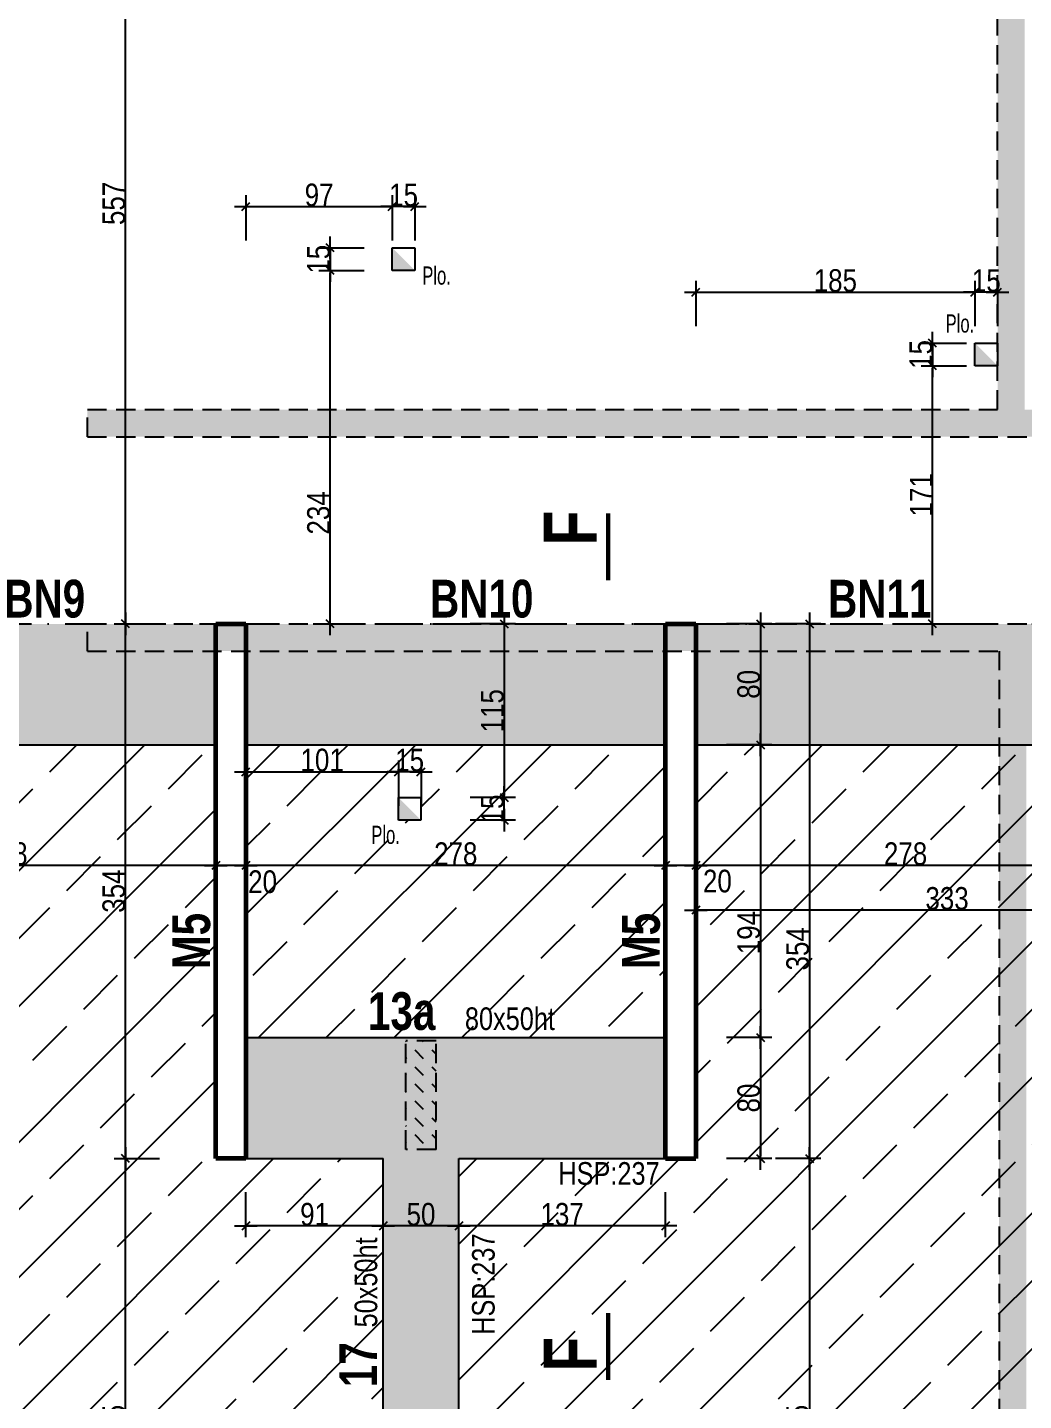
# Model space of a CAD drawing. Header units: centimetres. Extents: x 38820 to 82487, y -36363 to -12804.
# Drawn here: x 51083 to 51743, y -24798 to -23888 of the extents above; entities that cross this region are included whole.
import ezdxf
from ezdxf.enums import TextEntityAlignment as Align

# ---------------------------------------------------------------- set-up
doc = ezdxf.new("R2010")
doc.units = ezdxf.units.CM
doc.header["$LTSCALE"] = 0.5
doc.linetypes.add('CACHEX2', pattern=[19.05, 12.7, -6.35])
doc.linetypes.add('TIRETPT2', pattern=[12.7, 6.35, -3.175, 0, -3.175])
doc.layers.get('DEFPOINTS').update_dxf_attribs({"linetype": 'CONTINUOUS'})
for name, color, linetype in [('01_cote_gen', 4, 'CONTINUOUS'), ('01_linteaux', 2, 'CONTINUOUS'), ('01_murs_sup', 2, 'CACHEX2'), ('01_poch_BN', 9, 'CONTINUOUS'), ('01_resv', 32, 'CONTINUOUS'), ('01_texte', 230, 'CONTINUOUS'), ('AA_COTES', 2, 'CONTINUOUS')]:
    doc.layers.add(name, color=color, linetype=linetype)
doc.layers.add('01_murs_coup', color=5, linetype='CONTINUOUS', lineweight=60)
doc.styles.add('Arial Narrow', font='ARIALN.TTF')
doc.styles.add('impact', font='impact.ttf')
doc.styles.add('MATTE_TXT', font='arial.ttf')
doc.styles.add('STYLE2', font='ARIALN.TTF')
doc.dimstyles.new('JB50', dxfattribs={"dimscale": 0.1, "dimtxt": 150, "dimasz": 15, "dimexe": 0.1, "dimexo": 0.1, "dimgap": 0.09, "dimtad": 1, "dimdec": 1, "dimdsep": 46, "dimtxsty": 'STYLE2', "dimblk1": 'BOND_G', "dimblk2": 'BOND_D', "dimsah": 1, "dimcen": 1.5, "dimdle": 0.01, "dimse1": 1, "dimse2": 1, "dimclrd": 4, "dimclre": 2, "dimclrt": 6, "dimazin": 2, "dimtfac": 2.333333, "dimtdec": 1, "dimtix": 1, "dimtmove": 2, "dimatfit": 3, "dimldrblk": 'BOND_G', "dimfxl": 1, "dimtolj": 1, "dimtzin": 0, "dimarcsym": 0})
pattern_1 = [(135, (-19116.01, 5490.093), (-11.22532015, 9e-16), [7.9375, -7.9375])]

# ---------------------------------------------------------------- blocks, each defined once
blk = doc.blocks.new('BOND_G')
at = {"layer": 'AA_COTES', "color": 0}
for p, q in [((0, -5), (0, 15)), ((5, 0), (-5, 0)), ((1.77, 1.77), (-1.77, -1.77))]:
    blk.add_line(p, q, dxfattribs=at)
blk = doc.blocks.new('BOND_D')
at = {"layer": 'AA_COTES', "color": 0}
for p, q in [((5, 0), (-5, 0)), ((-1.77, -1.77), (1.77, 1.77)), ((0, 5), (0, -15))]:
    blk.add_line(p, q, dxfattribs=at)
blk = doc.blocks.new('*D736')
at = {"layer": '01_cote_gen', "color": 4, "lineweight": -2, "transparency": 16777216}
blk.add_line((51802.14, -24443.32), (51527.14, -24443.32), dxfattribs=at)
at = {"layer": 'DEFPOINTS', "color": 0}
for p in [(51803.64, -24352.95), (51525.64, -24413.82), (51525.64, -24443.32)]:
    blk.add_point(p, dxfattribs=at)
at = {"layer": '01_cote_gen', "color": 4, "lineweight": -2, "transparency": 16777216, "xscale": 1.5, "yscale": 1.5, "zscale": 1.5, "rotation": 180}
blk.add_blockref('BOND_D', (51525.64, -24443.32), dxfattribs=at)
at = {"layer": '01_cote_gen', "color": 4, "lineweight": -2, "transparency": 16777216, "xscale": 1.5, "yscale": 1.5, "zscale": 1.5}
blk.add_blockref('BOND_G', (51803.64, -24443.32), dxfattribs=at)
at = {"layer": '01_cote_gen', "color": 6, "transparency": 16777216, "insert": (51664.64, -24435.65), "char_height": 15, "attachment_point": 5, "style": 'STYLE2'}
blk.add_mtext('\\A1;278', dxfattribs=at)
blk = doc.blocks.new('*D737')
at = {"layer": '01_cote_gen', "color": 4, "lineweight": -2, "transparency": 16777216}
blk.add_line((51524.14, -24443.32), (51507.14, -24443.32), dxfattribs=at)
at = {"layer": 'DEFPOINTS', "color": 0}
for p in [(51525.64, -24413.82), (51505.64, -24421.93), (51505.64, -24443.32)]:
    blk.add_point(p, dxfattribs=at)
at = {"layer": '01_cote_gen', "color": 4, "lineweight": -2, "transparency": 16777216, "xscale": 1.5, "yscale": 1.5, "zscale": 1.5, "rotation": 180}
blk.add_blockref('BOND_D', (51505.64, -24443.32), dxfattribs=at)
at = {"layer": '01_cote_gen', "color": 4, "lineweight": -2, "transparency": 16777216, "xscale": 1.5, "yscale": 1.5, "zscale": 1.5}
blk.add_blockref('BOND_G', (51525.64, -24443.32), dxfattribs=at)
at = {"layer": '01_cote_gen', "color": 6, "transparency": 16777216, "insert": (51539.99, -24453.78), "char_height": 15, "attachment_point": 5, "style": 'STYLE2'}
blk.add_mtext('\\A1;20', dxfattribs=at)
blk = doc.blocks.new('*D738')
at = {"layer": '01_cote_gen', "color": 4, "lineweight": -2, "transparency": 16777216}
blk.add_line((51504.14, -24443.32), (51229.14, -24443.32), dxfattribs=at)
at = {"layer": 'DEFPOINTS', "color": 0}
for p in [(51227.64, -24421.93), (51505.64, -24421.93), (51227.64, -24443.32)]:
    blk.add_point(p, dxfattribs=at)
at = {"layer": '01_cote_gen', "color": 4, "lineweight": -2, "transparency": 16777216, "xscale": 1.5, "yscale": 1.5, "zscale": 1.5, "rotation": 180}
blk.add_blockref('BOND_D', (51227.64, -24443.32), dxfattribs=at)
at = {"layer": '01_cote_gen', "color": 4, "lineweight": -2, "transparency": 16777216, "xscale": 1.5, "yscale": 1.5, "zscale": 1.5}
blk.add_blockref('BOND_G', (51505.64, -24443.32), dxfattribs=at)
at = {"layer": '01_cote_gen', "color": 6, "transparency": 16777216, "insert": (51366.64, -24435.65), "char_height": 15, "attachment_point": 5, "style": 'STYLE2'}
blk.add_mtext('\\A1;278', dxfattribs=at)
blk = doc.blocks.new('*D739')
at = {"layer": '01_cote_gen', "color": 4, "lineweight": -2, "transparency": 16777216}
blk.add_line((51226.14, -24443.32), (51209.14, -24443.32), dxfattribs=at)
at = {"layer": 'DEFPOINTS', "color": 0}
for p in [(51207.64, -24421.93), (51227.64, -24421.93), (51207.64, -24443.32)]:
    blk.add_point(p, dxfattribs=at)
at = {"layer": '01_cote_gen', "color": 4, "lineweight": -2, "transparency": 16777216, "xscale": 1.5, "yscale": 1.5, "zscale": 1.5, "rotation": 180}
blk.add_blockref('BOND_D', (51207.64, -24443.32), dxfattribs=at)
at = {"layer": '01_cote_gen', "color": 4, "lineweight": -2, "transparency": 16777216, "xscale": 1.5, "yscale": 1.5, "zscale": 1.5}
blk.add_blockref('BOND_G', (51227.64, -24443.32), dxfattribs=at)
at = {"layer": '01_cote_gen', "color": 6, "transparency": 16777216, "insert": (51238.65, -24454.2), "char_height": 15, "attachment_point": 5, "style": 'STYLE2'}
blk.add_mtext('\\A1;20', dxfattribs=at)
blk = doc.blocks.new('*D740')
at = {"layer": '01_cote_gen', "color": 4, "lineweight": -2, "transparency": 16777216}
blk.add_line((51206.14, -24443.32), (50931.14, -24443.32), dxfattribs=at)
at = {"layer": 'DEFPOINTS', "color": 0}
for p in [(50929.64, -24363.37), (51207.64, -24421.93), (50929.64, -24443.32)]:
    blk.add_point(p, dxfattribs=at)
at = {"layer": '01_cote_gen', "color": 4, "lineweight": -2, "transparency": 16777216, "xscale": 1.5, "yscale": 1.5, "zscale": 1.5, "rotation": 180}
blk.add_blockref('BOND_D', (50929.64, -24443.32), dxfattribs=at)
at = {"layer": '01_cote_gen', "color": 4, "lineweight": -2, "transparency": 16777216, "xscale": 1.5, "yscale": 1.5, "zscale": 1.5}
blk.add_blockref('BOND_G', (51207.64, -24443.32), dxfattribs=at)
at = {"layer": '01_cote_gen', "color": 6, "transparency": 16777216, "insert": (51068.64, -24435.65), "char_height": 15, "attachment_point": 5, "style": 'STYLE2'}
blk.add_mtext('\\A1;278', dxfattribs=at)
blk = doc.blocks.new('*D784')
at = {"layer": '01_cote_gen', "color": 4, "lineweight": -2, "transparency": 16777216}
blk.add_line((51504.14, -24682.12), (51370.12, -24682.12), dxfattribs=at)
at = {"layer": 'DEFPOINTS', "color": 0}
for p in [(51505.64, -24632.62), (51368.62, -24665.85), (51368.62, -24682.12)]:
    blk.add_point(p, dxfattribs=at)
at = {"layer": '01_cote_gen', "color": 4, "lineweight": -2, "transparency": 16777216, "xscale": 1.5, "yscale": 1.5, "zscale": 1.5, "rotation": 180}
blk.add_blockref('BOND_D', (51368.62, -24682.12), dxfattribs=at)
at = {"layer": '01_cote_gen', "color": 4, "lineweight": -2, "transparency": 16777216, "xscale": 1.5, "yscale": 1.5, "zscale": 1.5}
blk.add_blockref('BOND_G', (51505.64, -24682.12), dxfattribs=at)
at = {"layer": '01_cote_gen', "color": 6, "transparency": 16777216, "insert": (51437.13, -24674.46), "char_height": 15, "attachment_point": 5, "style": 'STYLE2'}
blk.add_mtext('\\A1;137', dxfattribs=at)
blk = doc.blocks.new('*D785')
at = {"layer": '01_cote_gen', "color": 4, "lineweight": -2, "transparency": 16777216}
blk.add_line((51367.12, -24682.12), (51320.12, -24682.12), dxfattribs=at)
at = {"layer": 'DEFPOINTS', "color": 0}
for p in [(51318.62, -24654.15), (51368.62, -24654.15), (51318.62, -24682.12)]:
    blk.add_point(p, dxfattribs=at)
at = {"layer": '01_cote_gen', "color": 4, "lineweight": -2, "transparency": 16777216, "xscale": 1.5, "yscale": 1.5, "zscale": 1.5, "rotation": 180}
blk.add_blockref('BOND_D', (51318.62, -24682.12), dxfattribs=at)
at = {"layer": '01_cote_gen', "color": 4, "lineweight": -2, "transparency": 16777216, "xscale": 1.5, "yscale": 1.5, "zscale": 1.5}
blk.add_blockref('BOND_G', (51368.62, -24682.12), dxfattribs=at)
at = {"layer": '01_cote_gen', "color": 6, "transparency": 16777216, "insert": (51343.62, -24674.46), "char_height": 15, "attachment_point": 5, "style": 'STYLE2'}
blk.add_mtext('\\A1;50', dxfattribs=at)
blk = doc.blocks.new('*D786')
at = {"layer": '01_cote_gen', "color": 4, "lineweight": -2, "transparency": 16777216}
blk.add_line((51317.12, -24682.12), (51229.14, -24682.12), dxfattribs=at)
at = {"layer": 'DEFPOINTS', "color": 0}
for p in [(51227.64, -24632.62), (51318.62, -24659.62), (51227.64, -24682.12)]:
    blk.add_point(p, dxfattribs=at)
at = {"layer": '01_cote_gen', "color": 4, "lineweight": -2, "transparency": 16777216, "xscale": 1.5, "yscale": 1.5, "zscale": 1.5, "rotation": 180}
blk.add_blockref('BOND_D', (51227.64, -24682.12), dxfattribs=at)
at = {"layer": '01_cote_gen', "color": 4, "lineweight": -2, "transparency": 16777216, "xscale": 1.5, "yscale": 1.5, "zscale": 1.5}
blk.add_blockref('BOND_G', (51318.62, -24682.12), dxfattribs=at)
at = {"layer": '01_cote_gen', "color": 6, "transparency": 16777216, "insert": (51273.13, -24674.46), "char_height": 15, "attachment_point": 5, "style": 'STYLE2'}
blk.add_mtext('\\A1;91', dxfattribs=at)
blk = doc.blocks.new('*D791')
at = {"layer": '01_cote_gen', "color": 4, "lineweight": -2, "transparency": 16777216}
blk.add_line((51857.13, -24472.94), (51527.14, -24472.94), dxfattribs=at)
at = {"layer": 'DEFPOINTS', "color": 0}
for p in [(51525.64, -24472.94), (51525.64, -24500.37), (51858.63, -24500.37)]:
    blk.add_point(p, dxfattribs=at)
at = {"layer": '01_cote_gen', "color": 4, "lineweight": -2, "transparency": 16777216, "xscale": 1.5, "yscale": 1.5, "zscale": 1.5, "rotation": 180}
blk.add_blockref('BOND_D', (51525.64, -24472.94), dxfattribs=at)
at = {"layer": '01_cote_gen', "color": 4, "lineweight": -2, "transparency": 16777216, "xscale": 1.5, "yscale": 1.5, "zscale": 1.5}
blk.add_blockref('BOND_G', (51858.63, -24472.94), dxfattribs=at)
at = {"layer": '01_cote_gen', "color": 6, "transparency": 16777216, "insert": (51692.13, -24465.27), "char_height": 15, "attachment_point": 5, "style": 'STYLE2'}
blk.add_mtext('\\A1;333', dxfattribs=at)
blk = doc.blocks.new('*D860')
at = {"layer": '01_cote_gen', "color": 4, "lineweight": -2, "transparency": 16777216}
blk.add_line((51147.83, -24635.87), (51147.83, -24284.87), dxfattribs=at)
at = {"layer": 'DEFPOINTS', "color": 0}
for p in [(51147.83, -24283.37), (51207.64, -24283.37), (51207.64, -24637.37)]:
    blk.add_point(p, dxfattribs=at)
at = {"layer": '01_cote_gen', "color": 4, "lineweight": -2, "transparency": 16777216, "xscale": 1.5, "yscale": 1.5, "zscale": 1.5}
for name, p, rotation in [('BOND_D', (51147.83, -24283.37), 90), ('BOND_G', (51147.83, -24637.37), 270)]:
    blk.add_blockref(name, p, dxfattribs=dict(at, rotation=rotation))
at = {"layer": '01_cote_gen', "color": 6, "transparency": 16777216, "insert": (51140.16, -24460.37), "char_height": 15, "attachment_point": 5, "rotation": 90, "style": 'STYLE2'}
blk.add_mtext('\\A1;354', dxfattribs=at)
blk = doc.blocks.new('*D861')
at = {"layer": '01_cote_gen', "color": 4, "lineweight": -2, "transparency": 16777216}
blk.add_line((51147.83, -24990.87), (51147.83, -24638.87), dxfattribs=at)
at = {"layer": 'DEFPOINTS', "color": 0}
for p in [(51147.83, -24637.37), (51207.64, -24637.37), (51230.12, -24992.37)]:
    blk.add_point(p, dxfattribs=at)
at = {"layer": '01_cote_gen', "color": 4, "lineweight": -2, "transparency": 16777216, "xscale": 1.5, "yscale": 1.5, "zscale": 1.5}
for name, p, rotation in [('BOND_D', (51147.83, -24637.37), 90), ('BOND_G', (51147.83, -24992.37), 270)]:
    blk.add_blockref(name, p, dxfattribs=dict(at, rotation=rotation))
at = {"layer": '01_cote_gen', "color": 6, "transparency": 16777216, "insert": (51140.16, -24814.87), "char_height": 15, "attachment_point": 5, "rotation": 90, "style": 'STYLE2'}
blk.add_mtext('\\A1;355', dxfattribs=at)
blk = doc.blocks.new('*D862')
at = {"layer": '01_cote_gen', "color": 4, "lineweight": -2, "transparency": 16777216}
blk.add_line((51147.83, -24281.87), (51147.83, -23727.9), dxfattribs=at)
at = {"layer": 'DEFPOINTS', "color": 0}
for p in [(51147.83, -23726.4), (51271.6, -23726.4), (51217.64, -24283.37)]:
    blk.add_point(p, dxfattribs=at)
at = {"layer": '01_cote_gen', "color": 4, "lineweight": -2, "transparency": 16777216, "xscale": 1.5, "yscale": 1.5, "zscale": 1.5}
for name, p, rotation in [('BOND_D', (51147.83, -23726.4), 90), ('BOND_G', (51147.83, -24283.37), 270)]:
    blk.add_blockref(name, p, dxfattribs=dict(at, rotation=rotation))
at = {"layer": '01_cote_gen', "color": 6, "transparency": 16777216, "insert": (51140.19, -24004.88), "char_height": 15, "attachment_point": 5, "rotation": 90, "style": 'STYLE2'}
blk.add_mtext('\\A1;557', dxfattribs=at)
blk = doc.blocks.new('*D867')
at = {"layer": '01_cote_gen', "color": 4, "lineweight": -2, "transparency": 16777216}
blk.add_line((51600.9, -24284.87), (51600.9, -24635.87), dxfattribs=at)
at = {"layer": 'DEFPOINTS', "color": 0}
for p in [(51525.64, -24283.37), (51525.64, -24637.37), (51600.9, -24637.37)]:
    blk.add_point(p, dxfattribs=at)
at = {"layer": '01_cote_gen', "color": 4, "lineweight": -2, "transparency": 16777216, "xscale": 1.5, "yscale": 1.5, "zscale": 1.5}
for name, p, rotation in [('BOND_G', (51600.9, -24283.37), 90), ('BOND_D', (51600.9, -24637.37), 270)]:
    blk.add_blockref(name, p, dxfattribs=dict(at, rotation=rotation))
at = {"layer": '01_cote_gen', "color": 6, "transparency": 16777216, "insert": (51593.23, -24498.55), "char_height": 15, "attachment_point": 5, "rotation": 90, "style": 'STYLE2'}
blk.add_mtext('\\A1;354', dxfattribs=at)
blk = doc.blocks.new('*D868')
at = {"layer": '01_cote_gen', "color": 4, "lineweight": -2, "transparency": 16777216}
blk.add_line((51568.49, -24558.87), (51568.49, -24635.87), dxfattribs=at)
at = {"layer": 'DEFPOINTS', "color": 0}
for p in [(51545.99, -24557.37), (51525.64, -24637.37), (51568.49, -24637.37)]:
    blk.add_point(p, dxfattribs=at)
at = {"layer": '01_cote_gen', "color": 4, "lineweight": -2, "transparency": 16777216, "xscale": 1.5, "yscale": 1.5, "zscale": 1.5}
for name, p, rotation in [('BOND_G', (51568.49, -24557.37), 90), ('BOND_D', (51568.49, -24637.37), 270)]:
    blk.add_blockref(name, p, dxfattribs=dict(at, rotation=rotation))
at = {"layer": '01_cote_gen', "color": 6, "transparency": 16777216, "insert": (51560.82, -24597.37), "char_height": 15, "attachment_point": 5, "rotation": 90, "style": 'STYLE2'}
blk.add_mtext('\\A1;80', dxfattribs=at)
blk = doc.blocks.new('*D869')
at = {"layer": '01_cote_gen', "color": 4, "lineweight": -2, "transparency": 16777216}
blk.add_line((51600.9, -24638.87), (51600.9, -24990.87), dxfattribs=at)
at = {"layer": 'DEFPOINTS', "color": 0}
for p in [(51545.99, -24637.37), (51545.99, -24992.37), (51600.9, -24992.37)]:
    blk.add_point(p, dxfattribs=at)
at = {"layer": '01_cote_gen', "color": 4, "lineweight": -2, "transparency": 16777216, "xscale": 1.5, "yscale": 1.5, "zscale": 1.5}
for name, p, rotation in [('BOND_G', (51600.9, -24637.37), 90), ('BOND_D', (51600.9, -24992.37), 270)]:
    blk.add_blockref(name, p, dxfattribs=dict(at, rotation=rotation))
at = {"layer": '01_cote_gen', "color": 6, "transparency": 16777216, "insert": (51593.23, -24814.87), "char_height": 15, "attachment_point": 5, "rotation": 90, "style": 'STYLE2'}
blk.add_mtext('\\A1;355', dxfattribs=at)
blk = doc.blocks.new('*D1030')
at = {"layer": '01_cote_gen', "color": 4, "lineweight": -2, "transparency": 16777216}
blk.add_line((51568.49, -24284.87), (51568.49, -24361.87), dxfattribs=at)
at = {"layer": 'DEFPOINTS', "color": 0}
for p in [(51568.91, -24283.37), (51554.81, -24363.37), (51568.49, -24363.37)]:
    blk.add_point(p, dxfattribs=at)
at = {"layer": '01_cote_gen', "color": 4, "lineweight": -2, "transparency": 16777216, "xscale": 1.5, "yscale": 1.5, "zscale": 1.5}
for name, p, rotation in [('BOND_G', (51568.49, -24283.37), 90), ('BOND_D', (51568.49, -24363.37), 270)]:
    blk.add_blockref(name, p, dxfattribs=dict(at, rotation=rotation))
at = {"layer": '01_cote_gen', "color": 6, "transparency": 16777216, "insert": (51560.82, -24323.37), "char_height": 15, "attachment_point": 5, "rotation": 90, "style": 'STYLE2'}
blk.add_mtext('\\A1;80', dxfattribs=at)
blk = doc.blocks.new('*D1031')
at = {"layer": '01_cote_gen', "color": 4, "lineweight": -2, "transparency": 16777216}
blk.add_line((51568.49, -24364.87), (51568.49, -24555.87), dxfattribs=at)
at = {"layer": 'DEFPOINTS', "color": 0}
for p in [(51545.99, -24363.37), (51545.99, -24557.37), (51568.49, -24557.37)]:
    blk.add_point(p, dxfattribs=at)
at = {"layer": '01_cote_gen', "color": 4, "lineweight": -2, "transparency": 16777216, "xscale": 1.5, "yscale": 1.5, "zscale": 1.5}
for name, p, rotation in [('BOND_G', (51568.49, -24363.37), 90), ('BOND_D', (51568.49, -24557.37), 270)]:
    blk.add_blockref(name, p, dxfattribs=dict(at, rotation=rotation))
at = {"layer": '01_cote_gen', "color": 6, "transparency": 16777216, "insert": (51560.82, -24487.81), "char_height": 15, "attachment_point": 5, "rotation": 90, "style": 'STYLE2'}
blk.add_mtext('\\A1;194', dxfattribs=at)
blk = doc.blocks.new('*D1206')
at = {"layer": '01_cote_gen', "color": 4, "lineweight": -2, "transparency": 16777216}
blk.add_line((51283.45, -24281.87), (51283.45, -24050.84), dxfattribs=at)
at = {"layer": 'DEFPOINTS', "color": 0}
for p in [(51283.45, -24049.34), (51324.61, -24049.34), (51318.99, -24283.37)]:
    blk.add_point(p, dxfattribs=at)
at = {"layer": '01_cote_gen', "color": 4, "lineweight": -2, "transparency": 16777216, "xscale": 1.5, "yscale": 1.5, "zscale": 1.5}
for name, p, rotation in [('BOND_D', (51283.45, -24049.34), 90), ('BOND_G', (51283.45, -24283.37), 270)]:
    blk.add_blockref(name, p, dxfattribs=dict(at, rotation=rotation))
at = {"layer": '01_cote_gen', "color": 6, "transparency": 16777216, "insert": (51275.79, -24209.87), "char_height": 15, "attachment_point": 5, "rotation": 90, "style": 'STYLE2'}
blk.add_mtext('\\A1;234', dxfattribs=at)
blk = doc.blocks.new('*D1207')
at = {"layer": '01_cote_gen', "color": 4, "lineweight": -2, "transparency": 16777216}
for p, q in [((51283.45, -24032.84), (51283.45, -24031.34)), ((51283.45, -24034.34), (51283.45, -24049.34)), ((51283.45, -24050.84), (51283.45, -24052.34))]:
    blk.add_line(p, q, dxfattribs=at)
at = {"layer": 'DEFPOINTS', "color": 0}
for p in [(51324.61, -24034.34), (51283.45, -24049.34), (51324.61, -24049.34)]:
    blk.add_point(p, dxfattribs=at)
at = {"layer": '01_cote_gen', "color": 4, "lineweight": -2, "transparency": 16777216, "xscale": 1.5, "yscale": 1.5, "zscale": 1.5}
for name, p, rotation in [('BOND_G', (51283.45, -24034.34), 270), ('BOND_D', (51283.45, -24049.34), 90)]:
    blk.add_blockref(name, p, dxfattribs=dict(at, rotation=rotation))
at = {"layer": '01_cote_gen', "color": 6, "transparency": 16777216, "insert": (51275.79, -24041.84), "char_height": 15, "attachment_point": 5, "rotation": 90, "style": 'STYLE2'}
blk.add_mtext('\\A1;15', dxfattribs=at)
blk = doc.blocks.new('*D1208')
at = {"layer": '01_cote_gen', "color": 4, "lineweight": -2, "transparency": 16777216}
blk.add_line((51229.14, -24007.01), (51323.11, -24007.01), dxfattribs=at)
at = {"layer": 'DEFPOINTS', "color": 0}
for p in [(51324.61, -24007.01), (51324.61, -24034.34), (51227.64, -24283.37)]:
    blk.add_point(p, dxfattribs=at)
at = {"layer": '01_cote_gen', "color": 4, "lineweight": -2, "transparency": 16777216, "xscale": 1.5, "yscale": 1.5, "zscale": 1.5, "rotation": 180}
blk.add_blockref('BOND_G', (51227.64, -24007.01), dxfattribs=at)
at = {"layer": '01_cote_gen', "color": 4, "lineweight": -2, "transparency": 16777216, "xscale": 1.5, "yscale": 1.5, "zscale": 1.5}
blk.add_blockref('BOND_D', (51324.61, -24007.01), dxfattribs=at)
at = {"layer": '01_cote_gen', "color": 6, "transparency": 16777216, "insert": (51276.12, -23999.35), "char_height": 15, "attachment_point": 5, "style": 'STYLE2'}
blk.add_mtext('\\A1;97', dxfattribs=at)
blk = doc.blocks.new('*D1209')
at = {"layer": '01_cote_gen', "color": 4, "lineweight": -2, "transparency": 16777216}
for p, q in [((51323.11, -24007.01), (51321.61, -24007.01)), ((51339.61, -24007.01), (51324.61, -24007.01)), ((51341.11, -24007.01), (51342.61, -24007.01))]:
    blk.add_line(p, q, dxfattribs=at)
at = {"layer": 'DEFPOINTS', "color": 0}
for p in [(51324.61, -24007.01), (51324.61, -24020.25), (51339.61, -24034.34)]:
    blk.add_point(p, dxfattribs=at)
at = {"layer": '01_cote_gen', "color": 4, "lineweight": -2, "transparency": 16777216, "xscale": 1.5, "yscale": 1.5, "zscale": 1.5}
blk.add_blockref('BOND_D', (51324.61, -24007.01), dxfattribs=at)
at = {"layer": '01_cote_gen', "color": 4, "lineweight": -2, "transparency": 16777216, "xscale": 1.5, "yscale": 1.5, "zscale": 1.5, "rotation": 180}
blk.add_blockref('BOND_G', (51339.61, -24007.01), dxfattribs=at)
at = {"layer": '01_cote_gen', "color": 6, "transparency": 16777216, "insert": (51332.11, -23999.35), "char_height": 15, "attachment_point": 5, "style": 'STYLE2'}
blk.add_mtext('\\A1;15', dxfattribs=at)
blk = doc.blocks.new('*D1210')
at = {"layer": '01_cote_gen', "color": 4, "lineweight": -2, "transparency": 16777216}
blk.add_line((51682.52, -24281.87), (51682.52, -24113.9), dxfattribs=at)
at = {"layer": 'DEFPOINTS', "color": 0}
for p in [(51682.52, -24112.4), (51698.5, -24112.4), (51691.42, -24283.37)]:
    blk.add_point(p, dxfattribs=at)
at = {"layer": '01_cote_gen', "color": 4, "lineweight": -2, "transparency": 16777216, "xscale": 1.5, "yscale": 1.5, "zscale": 1.5}
for name, p, rotation in [('BOND_D', (51682.52, -24112.4), 90), ('BOND_G', (51682.52, -24283.37), 270)]:
    blk.add_blockref(name, p, dxfattribs=dict(at, rotation=rotation))
at = {"layer": '01_cote_gen', "color": 6, "transparency": 16777216, "insert": (51674.98, -24197.89), "char_height": 15, "attachment_point": 5, "rotation": 90, "style": 'STYLE2'}
blk.add_mtext('\\A1;171', dxfattribs=at)
blk = doc.blocks.new('*D1211')
at = {"layer": '01_cote_gen', "color": 4, "lineweight": -2, "transparency": 16777216}
for p, q in [((51682.52, -24095.9), (51682.52, -24094.4)), ((51682.52, -24097.4), (51682.52, -24112.4)), ((51682.52, -24113.9), (51682.52, -24115.4))]:
    blk.add_line(p, q, dxfattribs=at)
at = {"layer": 'DEFPOINTS', "color": 0}
for p in [(51715.48, -24097.4), (51682.52, -24112.4), (51715.48, -24112.4)]:
    blk.add_point(p, dxfattribs=at)
at = {"layer": '01_cote_gen', "color": 4, "lineweight": -2, "transparency": 16777216, "xscale": 1.5, "yscale": 1.5, "zscale": 1.5}
for name, p, rotation in [('BOND_G', (51682.52, -24097.4), 270), ('BOND_D', (51682.52, -24112.4), 90)]:
    blk.add_blockref(name, p, dxfattribs=dict(at, rotation=rotation))
at = {"layer": '01_cote_gen', "color": 6, "transparency": 16777216, "insert": (51674.85, -24104.9), "char_height": 15, "attachment_point": 5, "rotation": 90, "style": 'STYLE2'}
blk.add_mtext('\\A1;15', dxfattribs=at)
blk = doc.blocks.new('*D1212')
at = {"layer": '01_cote_gen', "color": 4, "lineweight": -2, "transparency": 16777216}
blk.add_line((51527.14, -24063.71), (51709.13, -24063.71), dxfattribs=at)
at = {"layer": 'DEFPOINTS', "color": 0}
for p in [(51710.63, -24063.71), (51710.63, -24097.4), (51525.64, -24283.37)]:
    blk.add_point(p, dxfattribs=at)
at = {"layer": '01_cote_gen', "color": 4, "lineweight": -2, "transparency": 16777216, "xscale": 1.5, "yscale": 1.5, "zscale": 1.5, "rotation": 180}
blk.add_blockref('BOND_G', (51525.64, -24063.71), dxfattribs=at)
at = {"layer": '01_cote_gen', "color": 4, "lineweight": -2, "transparency": 16777216, "xscale": 1.5, "yscale": 1.5, "zscale": 1.5}
blk.add_blockref('BOND_D', (51710.63, -24063.71), dxfattribs=at)
at = {"layer": '01_cote_gen', "color": 6, "transparency": 16777216, "insert": (51618.13, -24056.04), "char_height": 15, "attachment_point": 5, "style": 'STYLE2'}
blk.add_mtext('\\A1;185', dxfattribs=at)
blk = doc.blocks.new('*D1213')
at = {"layer": '01_cote_gen', "color": 4, "lineweight": -2, "transparency": 16777216}
for p, q in [((51709.13, -24063.71), (51707.63, -24063.71)), ((51725.63, -24063.71), (51710.63, -24063.71)), ((51727.13, -24063.71), (51728.63, -24063.71))]:
    blk.add_line(p, q, dxfattribs=at)
at = {"layer": 'DEFPOINTS', "color": 0}
for p in [(51710.63, -24063.71), (51710.63, -24071.21), (51725.63, -24071.21)]:
    blk.add_point(p, dxfattribs=at)
at = {"layer": '01_cote_gen', "color": 4, "lineweight": -2, "transparency": 16777216, "xscale": 1.5, "yscale": 1.5, "zscale": 1.5}
blk.add_blockref('BOND_D', (51710.63, -24063.71), dxfattribs=at)
at = {"layer": '01_cote_gen', "color": 4, "lineweight": -2, "transparency": 16777216, "xscale": 1.5, "yscale": 1.5, "zscale": 1.5, "rotation": 180}
blk.add_blockref('BOND_G', (51725.63, -24063.71), dxfattribs=at)
at = {"layer": '01_cote_gen', "color": 6, "transparency": 16777216, "insert": (51718.13, -24056.04), "char_height": 15, "attachment_point": 5, "style": 'STYLE2'}
blk.add_mtext('\\A1;15', dxfattribs=at)
blk = doc.blocks.new('*D1234')
at = {"layer": '01_cote_gen', "color": 4, "lineweight": -2, "transparency": 16777216}
blk.add_line((51229.14, -24381.3), (51327.12, -24381.3), dxfattribs=at)
at = {"layer": 'DEFPOINTS', "color": 0}
for p in [(51227.64, -24388.84), (51328.62, -24381.3), (51328.62, -24398.42)]:
    blk.add_point(p, dxfattribs=at)
at = {"layer": '01_cote_gen', "color": 4, "lineweight": -2, "transparency": 16777216, "xscale": 1.5, "yscale": 1.5, "zscale": 1.5, "rotation": 180}
blk.add_blockref('BOND_G', (51227.64, -24381.3), dxfattribs=at)
at = {"layer": '01_cote_gen', "color": 4, "lineweight": -2, "transparency": 16777216, "xscale": 1.5, "yscale": 1.5, "zscale": 1.5}
blk.add_blockref('BOND_D', (51328.62, -24381.3), dxfattribs=at)
at = {"layer": '01_cote_gen', "color": 6, "transparency": 16777216, "insert": (51278.13, -24373.63), "char_height": 15, "attachment_point": 5, "style": 'STYLE2'}
blk.add_mtext('\\A1;101', dxfattribs=at)
blk = doc.blocks.new('*D1235')
at = {"layer": '01_cote_gen', "color": 4, "lineweight": -2, "transparency": 16777216}
for p, q in [((51327.12, -24381.3), (51325.62, -24381.3)), ((51343.62, -24381.3), (51328.62, -24381.3)), ((51345.12, -24381.3), (51346.62, -24381.3))]:
    blk.add_line(p, q, dxfattribs=at)
at = {"layer": 'DEFPOINTS', "color": 0}
for p in [(51328.62, -24381.3), (51328.62, -24388.8), (51343.62, -24398.42)]:
    blk.add_point(p, dxfattribs=at)
at = {"layer": '01_cote_gen', "color": 4, "lineweight": -2, "transparency": 16777216, "xscale": 1.5, "yscale": 1.5, "zscale": 1.5}
blk.add_blockref('BOND_D', (51328.62, -24381.3), dxfattribs=at)
at = {"layer": '01_cote_gen', "color": 4, "lineweight": -2, "transparency": 16777216, "xscale": 1.5, "yscale": 1.5, "zscale": 1.5, "rotation": 180}
blk.add_blockref('BOND_G', (51343.62, -24381.3), dxfattribs=at)
at = {"layer": '01_cote_gen', "color": 6, "transparency": 16777216, "insert": (51336.12, -24373.63), "char_height": 15, "attachment_point": 5, "style": 'STYLE2'}
blk.add_mtext('\\A1;15', dxfattribs=at)
blk = doc.blocks.new('*D1236')
at = {"layer": '01_cote_gen', "color": 4, "lineweight": -2, "transparency": 16777216}
blk.add_line((51398.64, -24284.87), (51398.64, -24396.92), dxfattribs=at)
at = {"layer": 'DEFPOINTS', "color": 0}
for p in [(51390.8, -24283.37), (51328.62, -24398.42), (51398.64, -24398.42)]:
    blk.add_point(p, dxfattribs=at)
at = {"layer": '01_cote_gen', "color": 4, "lineweight": -2, "transparency": 16777216, "xscale": 1.5, "yscale": 1.5, "zscale": 1.5}
for name, p, rotation in [('BOND_G', (51398.64, -24283.37), 90), ('BOND_D', (51398.64, -24398.42), 270)]:
    blk.add_blockref(name, p, dxfattribs=dict(at, rotation=rotation))
at = {"layer": '01_cote_gen', "color": 6, "transparency": 16777216, "insert": (51390.98, -24340.89), "char_height": 15, "attachment_point": 5, "rotation": 90, "style": 'STYLE2'}
blk.add_mtext('\\A1;115', dxfattribs=at)
blk = doc.blocks.new('*D1237')
at = {"layer": '01_cote_gen', "color": 4, "lineweight": -2, "transparency": 16777216}
for p, q in [((51398.64, -24396.92), (51398.64, -24395.42)), ((51398.64, -24413.42), (51398.64, -24398.42)), ((51398.64, -24414.92), (51398.64, -24416.42))]:
    blk.add_line(p, q, dxfattribs=at)
at = {"layer": 'DEFPOINTS', "color": 0}
for p in [(51336.12, -24398.42), (51398.64, -24398.42), (51336.12, -24413.42)]:
    blk.add_point(p, dxfattribs=at)
at = {"layer": '01_cote_gen', "color": 4, "lineweight": -2, "transparency": 16777216, "xscale": 1.5, "yscale": 1.5, "zscale": 1.5}
for name, p, rotation in [('BOND_D', (51398.64, -24398.42), 270), ('BOND_G', (51398.64, -24413.42), 90)]:
    blk.add_blockref(name, p, dxfattribs=dict(at, rotation=rotation))
at = {"layer": '01_cote_gen', "color": 6, "transparency": 16777216, "insert": (51390.98, -24405.92), "char_height": 15, "attachment_point": 5, "rotation": 90, "style": 'STYLE2'}
blk.add_mtext('\\A1;15', dxfattribs=at)

msp = doc.modelspace()

# ---------------------------------------------------------------- hatches: boundary and pattern name
at = {"layer": '01_murs_sup'}
h = msp.add_hatch(dxfattribs=at)
h.set_pattern_fill('DASH', color=256, scale=2.5, angle=135)
h.set_pattern_definition(pattern_1)
h.paths.add_polyline_path([(51232.63, -23432.383), (51034.63, -23432.383), (51034.63, -23448.383), (51232.63, -23448.383)])
h.paths.add_polyline_path([(51429.63, -23432.383), (51327.63, -23432.383), (51327.63, -23448.383), (51429.63, -23448.383)], flags=17)
h.paths.add_polyline_path([(51920.63, -23432.383), (51699.63, -23432.383), (51699.63, -23448.383), (51725.63, -23448.383), (51725.63, -24141.371), (51122.63, -24141.371), (51122.63, -24159.371), (52054.631, -24159.371), (52054.631, -24141.371), (51743.63, -24141.371), (51743.63, -23448.383), (51920.63, -23448.383)])
h.paths.add_polyline_path([(52205.63, -23432.383), (52015.63, -23432.383), (52015.63, -23448.383), (52205.63, -23448.383)])
h = msp.add_hatch(dxfattribs=at)
h.set_pattern_fill('DASH', color=256, scale=2.5, angle=135)
h.set_pattern_definition(pattern_1)
h.paths.add_polyline_path([(51982.631, -24283.371), (51122.63, -24283.371), (51122.63, -24301.371), (51726.627, -24301.371), (51726.627, -24996.391), (51705.631, -24996.391), (51705.631, -25012.391), (51905.631, -25012.391), (51905.631, -24996.391), (51744.627, -24996.391), (51744.627, -24301.371), (51982.631, -24301.371)])
h.paths.add_polyline_path([(52419.631, -24835.391), (52401.631, -24835.391), (52401.631, -24996.391), (52085.631, -24996.391), (52085.631, -25012.391), (52419.631, -25012.391)])
h = msp.add_hatch(dxfattribs=at)
h.set_pattern_fill('DASH', color=256, scale=2.5, angle=135)
h.set_pattern_definition(pattern_1)
h.paths.add_polyline_path([(51353.625, -24559.391), (51333.625, -24559.391), (51333.625, -24631.391), (51353.625, -24631.391)])
at = {"layer": '01_poch_BN'}
h = msp.add_hatch(color=256, dxfattribs=at)
h.dxf.hatch_style = 1
h.paths.add_polyline_path([(51207.635, -24301.371), (51122.63, -24301.371), (51122.63, -24283.374), (51020.63, -24283.374), (51020.63, -24301.371), (50929.635, -24301.371), (50929.635, -24363.374), (51207.635, -24363.374)])
h.paths.add_polyline_path([(51020.63, -24283.374), (50929.635, -24283.374), (50929.635, -24301.371), (51020.63, -24301.371)])
h.paths.add_polyline_path([(51207.635, -24283.374), (51122.63, -24283.374), (51122.63, -24301.371), (51207.635, -24301.371)], flags=17)
h.paths.add_polyline_path([(51505.635, -24301.371), (51227.635, -24301.371), (51227.635, -24363.374), (51505.635, -24363.374)])
h.paths.add_polyline_path([(51505.635, -24283.374), (51227.635, -24283.374), (51227.635, -24301.371), (51505.635, -24301.371)])
h.paths.add_polyline_path([(51726.627, -24301.371), (51525.635, -24301.371), (51525.635, -24363.374), (51726.627, -24363.374)], flags=17)
h.paths.add_polyline_path([(51803.637, -24283.374), (51525.635, -24283.374), (51525.635, -24301.371), (51726.627, -24301.371), (51726.627, -24363.374), (51744.627, -24363.374), (51744.627, -24301.371), (51803.637, -24301.371)])
h.paths.add_polyline_path([(51803.637, -24301.371), (51744.627, -24301.371), (51744.627, -24363.374), (51803.637, -24363.374)])
h = msp.add_hatch(dxfattribs=at)
h.set_pattern_fill('ANSI33', color=256, scale=10)
h.paths.add_polyline_path([(49263.631, -24414.407), (49248.631, -24414.407), (49248.77, -24399.409), (49263.631, -24399.546), (49263.631, -24414.407), (49263.631, -24992.374), (49268.631, -24992.374), (49268.631, -24854.391), (49288.631, -24854.391), (49288.631, -24992.374), (49313.631, -24992.374), (49313.631, -24363.374), (49392.64, -24363.374), (49392.64, -24301.43), (49077.635, -24301.43), (49077.637, -24637.364), (49057.635, -24637.364), (49057.635, -24363.374), (48797.634, -24363.374), (48797.634, -24992.374), (48998.682, -24992.374), (48998.682, -24992.332), (49015.457, -24992.374), (49263.631, -24992.374)])
h.paths.add_polyline_path([(49268.631, -24631.391), (49268.631, -24559.391), (49288.631, -24559.391), (49288.631, -24631.391)], flags=16)
h.paths.add_polyline_path([(49672.631, -24363.374), (49412.64, -24363.374), (49392.64, -24363.374), (49313.631, -24363.374), (49313.631, -24992.374), (49672.631, -24992.374)])
h.paths.add_polyline_path([(50020.63, -24363.374), (49710.64, -24363.374), (49710.64, -24508.344), (49725.869, -24508.344), (49725.869, -24523.344), (49710.64, -24523.344), (49710.64, -24947.324), (49710.725, -24947.324), (49710.728, -24987.324), (49710.708, -24992.374), (49720.688, -24992.374), (49720.688, -24977.374), (49735.688, -24977.374), (49735.688, -24992.374), (49990.507, -24992.374), (49990.645, -24977.375), (50005.607, -24977.374), (50005.607, -24992.374), (50020.63, -24992.374)])
h.paths.add_polyline_path([(50038.63, -24363.374), (50020.63, -24363.374), (50020.63, -24992.374), (50038.63, -24992.374)])
h.paths.add_polyline_path([(50313.62, -24363.374), (50060.634, -24363.374), (50060.634, -24992.374), (50073.64, -24992.374), (50073.641, -24992.335), (50089.59, -24992.374), (50313.62, -24992.374)])
h.paths.add_polyline_path([(50779.625, -24363.374), (50761.625, -24363.374), (50761.625, -24992.374), (50779.625, -24992.374)])
h.paths.add_polyline_path([(51318.625, -24637.368), (51227.635, -24637.368), (51207.635, -24637.368), (51207.635, -24363.374), (50929.635, -24363.374), (50909.635, -24363.374), (50779.625, -24363.374), (50779.625, -24542.358), (50794.625, -24542.358), (50794.625, -24557.358), (50779.625, -24557.358), (50779.625, -24992.374), (51052.615, -24992.374), (51052.616, -24992.334), (51068.614, -24992.374), (51318.625, -24992.374)])
h.paths.add_polyline_path([(51505.635, -24363.374), (51227.635, -24363.374), (51227.635, -24557.368), (51505.635, -24557.368)])
h.paths.add_polyline_path([(51343.619, -24413.415), (51328.619, -24413.415), (51328.619, -24398.415), (51343.619, -24398.415)], flags=16)
h.paths.add_polyline_path([(51726.627, -24363.374), (51525.635, -24363.374), (51525.635, -24637.368), (51505.635, -24637.368), (51368.625, -24637.368), (51368.625, -24992.374), (51726.627, -24992.374)])
h.paths.add_polyline_path([(51744.627, -24363.374), (51726.627, -24363.374), (51726.627, -24992.374), (51744.627, -24992.374)])
h.paths.add_polyline_path([(51858.627, -24655.391), (51744.627, -24655.391), (51744.627, -24673.391), (51858.627, -24673.391)])
h.paths.add_polyline_path([(51858.627, -24476.347), (51843.627, -24476.347), (51843.627, -24461.347), (51858.627, -24461.347), (51858.627, -24363.374), (51823.637, -24363.374), (51803.637, -24363.374), (51744.627, -24363.374), (51744.627, -24655.391), (51858.627, -24655.391)])
h.paths.add_polyline_path([(51858.627, -24673.391), (51744.627, -24673.391), (51744.627, -24992.374), (51758.628, -24992.374), (51758.628, -24992.334), (51774.627, -24992.374), (51858.627, -24992.374)])
h.paths.add_polyline_path([(52121.635, -24363.374), (52101.635, -24363.374), (51938.627, -24363.374), (51938.627, -24655.391), (51972.627, -24655.391), (51972.627, -24673.391), (51938.627, -24673.391), (51938.627, -24992.374), (52399.597, -24992.374), (52399.595, -24952.375), (52399.596, -24363.374)])
edge = h.paths.add_edge_path()
edge.add_arc((50538.073, -24697.975), 30.98, 0, 360)
h.paths.add_polyline_path([(50761.625, -24363.374), (50631.635, -24363.374), (50611.635, -24363.374), (50363.62, -24363.374), (50363.62, -24992.374), (50761.625, -24992.374)])
h = msp.add_hatch(color=256, dxfattribs=at)
h.dxf.hatch_style = 1
h.paths.add_polyline_path([(51505.635, -24557.368), (51227.635, -24557.368), (51227.635, -24637.368), (51318.625, -24637.368), (51318.625, -24992.374), (51333.625, -24992.374), (51333.625, -24854.391), (51353.625, -24854.391), (51353.625, -24992.374), (51368.625, -24992.374), (51368.625, -24637.368), (51505.635, -24637.368)])
h.paths.add_polyline_path([(51333.625, -24559.391), (51353.625, -24559.391), (51353.625, -24631.391), (51333.625, -24631.391)], flags=0)
h.paths.add_polyline_path([(51353.625, -24559.391), (51333.625, -24559.391), (51333.625, -24631.391), (51353.625, -24631.391)], flags=16)
h.paths.add_polyline_path([(51353.625, -24854.391), (51333.625, -24854.391), (51333.625, -24992.374), (51353.625, -24992.374)], flags=17)
h.paths.add_polyline_path([(51330.4, -24689.987), (51357.013, -24689.987), (51357.013, -24658.76), (51330.4, -24658.76)], flags=24)
h.paths.add_polyline_path([(51330.4, -24938.102), (51357.013, -24938.102), (51357.013, -24906.874), (51330.4, -24906.874)], flags=24)
h = msp.add_hatch(color=256, dxfattribs=at)
h.dxf.hatch_style = 1
h.paths.add_polyline_path([(51353.625, -24559.391), (51333.625, -24559.391), (51333.625, -24631.391), (51353.625, -24631.391)])

# ---------------------------------------------------------------- linework, layer by layer
at = {"layer": '01_linteaux', "linetype": 'TIRETPT2', "ltscale": 7}
for p, q in [((50929.635, -24283.374), (51207.635, -24283.374)), ((51227.635, -24283.374), (51505.635, -24283.374)), ((51525.635, -24283.374), (51803.637, -24283.374))]:
    msp.add_line(p, q, dxfattribs=at)
at = {"layer": '01_linteaux'}
for p, q in [((50929.635, -24363.374), (51207.635, -24363.374)), ((51227.635, -24363.374), (51505.635, -24363.374)), ((51525.635, -24363.374), (51803.637, -24363.374)), ((51227.635, -24557.368), (51505.635, -24557.368)), ((51227.635, -24637.368), (51318.625, -24637.368)), ((51318.625, -24992.374), (51318.625, -24637.368)), ((51368.625, -24992.374), (51368.625, -24637.368)), ((51368.625, -24637.368), (51505.635, -24637.368))]:
    msp.add_line(p, q, dxfattribs=at)
at = {"layer": '01_murs_coup'}
for p, q in [((51207.635, -24637.368), (51207.635, -24283.374)), ((51207.635, -24283.374), (51227.635, -24283.374)), ((51207.635, -24637.368), (51207.635, -24283.374)), ((51207.635, -24283.374), (51227.635, -24283.374)), ((51227.635, -24283.374), (51227.635, -24637.368)), ((51227.635, -24283.374), (51227.635, -24637.368)), ((51505.635, -24283.374), (51525.635, -24283.374)), ((51505.635, -24637.368), (51505.635, -24283.374)), ((51505.635, -24283.374), (51525.635, -24283.374)), ((51505.635, -24637.368), (51505.635, -24283.374)), ((51525.635, -24283.374), (51525.635, -24637.368)), ((51525.635, -24283.374), (51525.635, -24637.368)), ((51227.635, -24637.368), (51207.635, -24637.368)), ((51227.635, -24637.368), (51207.635, -24637.368)), ((51505.635, -24637.368), (51525.635, -24637.368)), ((51505.635, -24637.368), (51525.635, -24637.368))]:
    msp.add_line(p, q, dxfattribs=at)
at = {"layer": '01_murs_sup', "ltscale": 2}
for p, q in [((51725.63, -24141.371), (51725.63, -23448.383)), ((51122.63, -24159.371), (51122.63, -24141.371)), ((51122.63, -24141.371), (51725.63, -24141.371)), ((51122.63, -24159.371), (52054.631, -24159.371)), ((51122.63, -24301.371), (51122.63, -24283.371)), ((51122.63, -24283.371), (51982.631, -24283.371)), ((51122.63, -24301.371), (51726.627, -24301.371)), ((51726.627, -24301.371), (51726.627, -24996.407)), ((51353.625, -24559.391), (51333.625, -24559.391)), ((51333.625, -24631.391), (51333.625, -24559.391)), ((51353.625, -24631.391), (51353.625, -24559.391)), ((51353.625, -24631.391), (51333.625, -24631.391))]:
    msp.add_line(p, q, dxfattribs=at)
at = {"layer": '01_resv'}
for p, q in [((51324.611, -24049.342), (51324.611, -24034.342)), ((51324.611, -24034.342), (51339.611, -24034.342)), ((51339.611, -24034.342), (51339.611, -24049.342)), ((51339.611, -24049.342), (51324.611, -24049.342)), ((51710.63, -24112.403), (51710.63, -24097.403)), ((51710.63, -24097.403), (51725.63, -24097.403)), ((51725.63, -24097.403), (51725.63, -24112.403)), ((51725.63, -24112.403), (51710.63, -24112.403)), ((51328.619, -24413.415), (51328.619, -24398.415)), ((51328.619, -24398.415), (51343.619, -24398.415)), ((51343.619, -24398.415), (51343.619, -24413.415)), ((51343.619, -24413.415), (51328.619, -24413.415))]:
    msp.add_line(p, q, dxfattribs=at)
for points in [[(51339.611, -24049.342), (51324.611, -24049.342), (51324.611, -24034.342)], [(51725.63, -24112.403), (51710.63, -24112.403), (51710.63, -24097.403)], [(51343.619, -24413.415), (51328.619, -24413.415), (51328.619, -24398.415)]]:
    msp.add_solid(points, dxfattribs=at)
at = {"layer": '01_texte', "const_width": 3}
for points in [[(51467.625, -24210.216), (51467.625, -24254.467)], [(51467.625, -24739.797), (51467.625, -24784.049)]]:
    msp.add_lwpolyline(points, dxfattribs=at)

# ---------------------------------------------------------------- texts
at = {"layer": '01_texte', "style": 'Arial Narrow', "width": 0.8}
for p in [(51344.474, -24058.655), (51691.194, -24090.4), (51310.708, -24429.071)]:
    msp.add_text('Plo.', height=12, dxfattribs=at).set_placement(p)
at = {"layer": '01_texte', "style": 'impact'}
for s, height, p in [('F', 35, (51470.477, -24219.875)), ('M5', 25, (51211.401, -24493.378)), ('M5', 25, (51509.334, -24493.378)), ('17', 25, (51322.062, -24773.99)), ('F', 35, (51470.477, -24766.989))]:
    msp.add_text(s, height=height, rotation=90, dxfattribs=at).set_placement(p, align=Align.BOTTOM_CENTER)
for s, p in [('BN9', (51094.361, -24286.633)), ('BN10', (51383.872, -24286.633)), ('BN11', (51647.572, -24286.633)), ('13a', (51330.836, -24559.775))]:
    msp.add_text(s, height=25, dxfattribs=at).set_placement(p, align=Align.BOTTOM_CENTER)
at = {"layer": '01_texte', "style": 'MATTE_TXT', "width": 0.8}
for s, p in [('80x50ht', (51402.536, -24556.844)), ('HSP:237', (51468.153, -24659.31))]:
    msp.add_text(s, height=15, dxfattribs=at).set_placement(p, align=Align.BOTTOM_CENTER)
for s, p in [('HSP:237', (51396.918, -24720.644)), ('50x50ht', (51319.132, -24719.484))]:
    msp.add_text(s, height=15, rotation=90, dxfattribs=at).set_placement(p, align=Align.BOTTOM_CENTER)

# ---------------------------------------------------------------- dimensions: what is measured, and where the dimension line sits
at = {"layer": '01_cote_gen'}
for base, p1, p2, picture, middle in [((51147.829, -23726.396), (51217.635, -24283.374), (51271.597, -23726.396), '*D862', (51140.192, -24004.885)), ((51283.454, -24049.342), (51324.611, -24034.342), (51324.611, -24049.342), '*D1207', (51275.787, -24041.842)), ((51682.519, -24112.403), (51715.483, -24097.403), (51715.483, -24112.403), '*D1211', (51674.851, -24104.903)), ((51682.519, -24112.403), (51691.416, -24283.371), (51698.497, -24112.403), '*D1210', (51674.979, -24197.887)), ((51147.829, -24283.374), (51207.635, -24637.368), (51207.635, -24283.374), '*D860', (51140.161, -24460.371)), ((51398.643, -24398.415), (51390.799, -24283.374), (51328.619, -24398.415), '*D1236', (51390.976, -24340.894)), ((51568.486, -24363.374), (51568.908, -24283.374), (51554.811, -24363.374), '*D1030', (51560.818, -24323.374)), ((51398.643, -24398.415), (51336.119, -24413.415), (51336.119, -24398.415), '*D1237', (51390.976, -24405.915)), ((51568.486, -24637.368), (51545.986, -24557.368), (51525.635, -24637.368), '*D868', (51560.818, -24597.368)), ((51147.829, -24637.368), (51230.116, -24992.374), (51207.635, -24637.368), '*D861', (51140.161, -24814.871)), ((51600.895, -24992.374), (51545.986, -24637.368), (51545.986, -24992.374), '*D869', (51593.228, -24814.871))]:
    dim = msp.add_linear_dim(base=base, p1=p1, p2=p2, angle=90, dimstyle='JB50', dxfattribs=at)
    dim.commit()
    dim.dimension.update_dxf_attribs({"geometry": picture, "text_midpoint": middle})
for base, p1, p2, picture, middle in [((51324.611, -24007.014), (51227.635, -24283.374), (51324.611, -24034.342), '*D1208', (51276.123, -23999.347)), ((51324.611, -24007.014), (51339.611, -24034.342), (51324.611, -24020.254), '*D1209', (51332.111, -23999.347)), ((51710.63, -24063.709), (51525.635, -24283.374), (51710.63, -24097.403), '*D1212', (51618.132, -24056.042)), ((51710.63, -24063.709), (51725.63, -24071.209), (51710.63, -24071.209), '*D1213', (51718.13, -24056.042)), ((51525.635, -24443.316), (51803.637, -24352.946), (51525.635, -24413.816), '*D736', (51664.636, -24435.648)), ((50929.635, -24443.316), (51207.635, -24421.93), (50929.635, -24363.374), '*D740', (51068.635, -24435.648)), ((51328.619, -24381.3), (51227.635, -24388.842), (51328.619, -24398.415), '*D1234', (51278.127, -24373.632)), ((51328.619, -24381.3), (51343.619, -24398.415), (51328.619, -24388.8), '*D1235', (51336.119, -24373.632)), ((51227.635, -24443.316), (51505.635, -24421.93), (51227.635, -24421.93), '*D738', (51366.635, -24435.648)), ((51525.635, -24472.939), (51858.627, -24500.371), (51525.635, -24500.371), '*D791', (51692.131, -24465.272)), ((51227.635, -24682.123), (51318.625, -24659.623), (51227.635, -24632.623), '*D786', (51273.13, -24674.455)), ((51368.625, -24682.123), (51505.635, -24632.623), (51368.625, -24665.85), '*D784', (51437.13, -24674.455)), ((51318.625, -24682.123), (51368.625, -24654.154), (51318.625, -24654.154), '*D785', (51343.625, -24674.455))]:
    dim = msp.add_linear_dim(base=base, p1=p1, p2=p2, dimstyle='JB50', dxfattribs=at)
    dim.commit()
    dim.dimension.update_dxf_attribs({"geometry": picture, "text_midpoint": middle})
for base, p1, p2, picture, middle in [((51283.454, -24049.342), (51318.993, -24283.371), (51324.611, -24049.342), '*D1206', (51275.787, -24209.874)), ((51600.895, -24637.368), (51525.635, -24283.374), (51525.635, -24637.368), '*D867', (51593.228, -24498.547)), ((51568.486, -24557.368), (51545.986, -24363.374), (51545.986, -24557.368), '*D1031', (51560.818, -24487.809))]:
    dim = msp.add_linear_dim(base=base, p1=p1, p2=p2, angle=90, dimstyle='JB50', dxfattribs=at)
    dim.commit()
    dim.dimension.update_dxf_attribs({"geometry": picture, "text_midpoint": middle, "dimtype": 160})
for base, p1, p2, picture, middle in [((51505.635, -24443.316), (51525.635, -24413.816), (51505.635, -24421.93), '*D737', (51539.993, -24453.777)), ((51207.635, -24443.316), (51227.635, -24421.93), (51207.635, -24421.93), '*D739', (51238.65, -24454.201))]:
    dim = msp.add_linear_dim(base=base, p1=p1, p2=p2, dimstyle='JB50', dxfattribs=at)
    dim.commit()
    dim.dimension.update_dxf_attribs({"geometry": picture, "text_midpoint": middle, "dimtype": 160})

doc.saveas('drawing.dxf')
